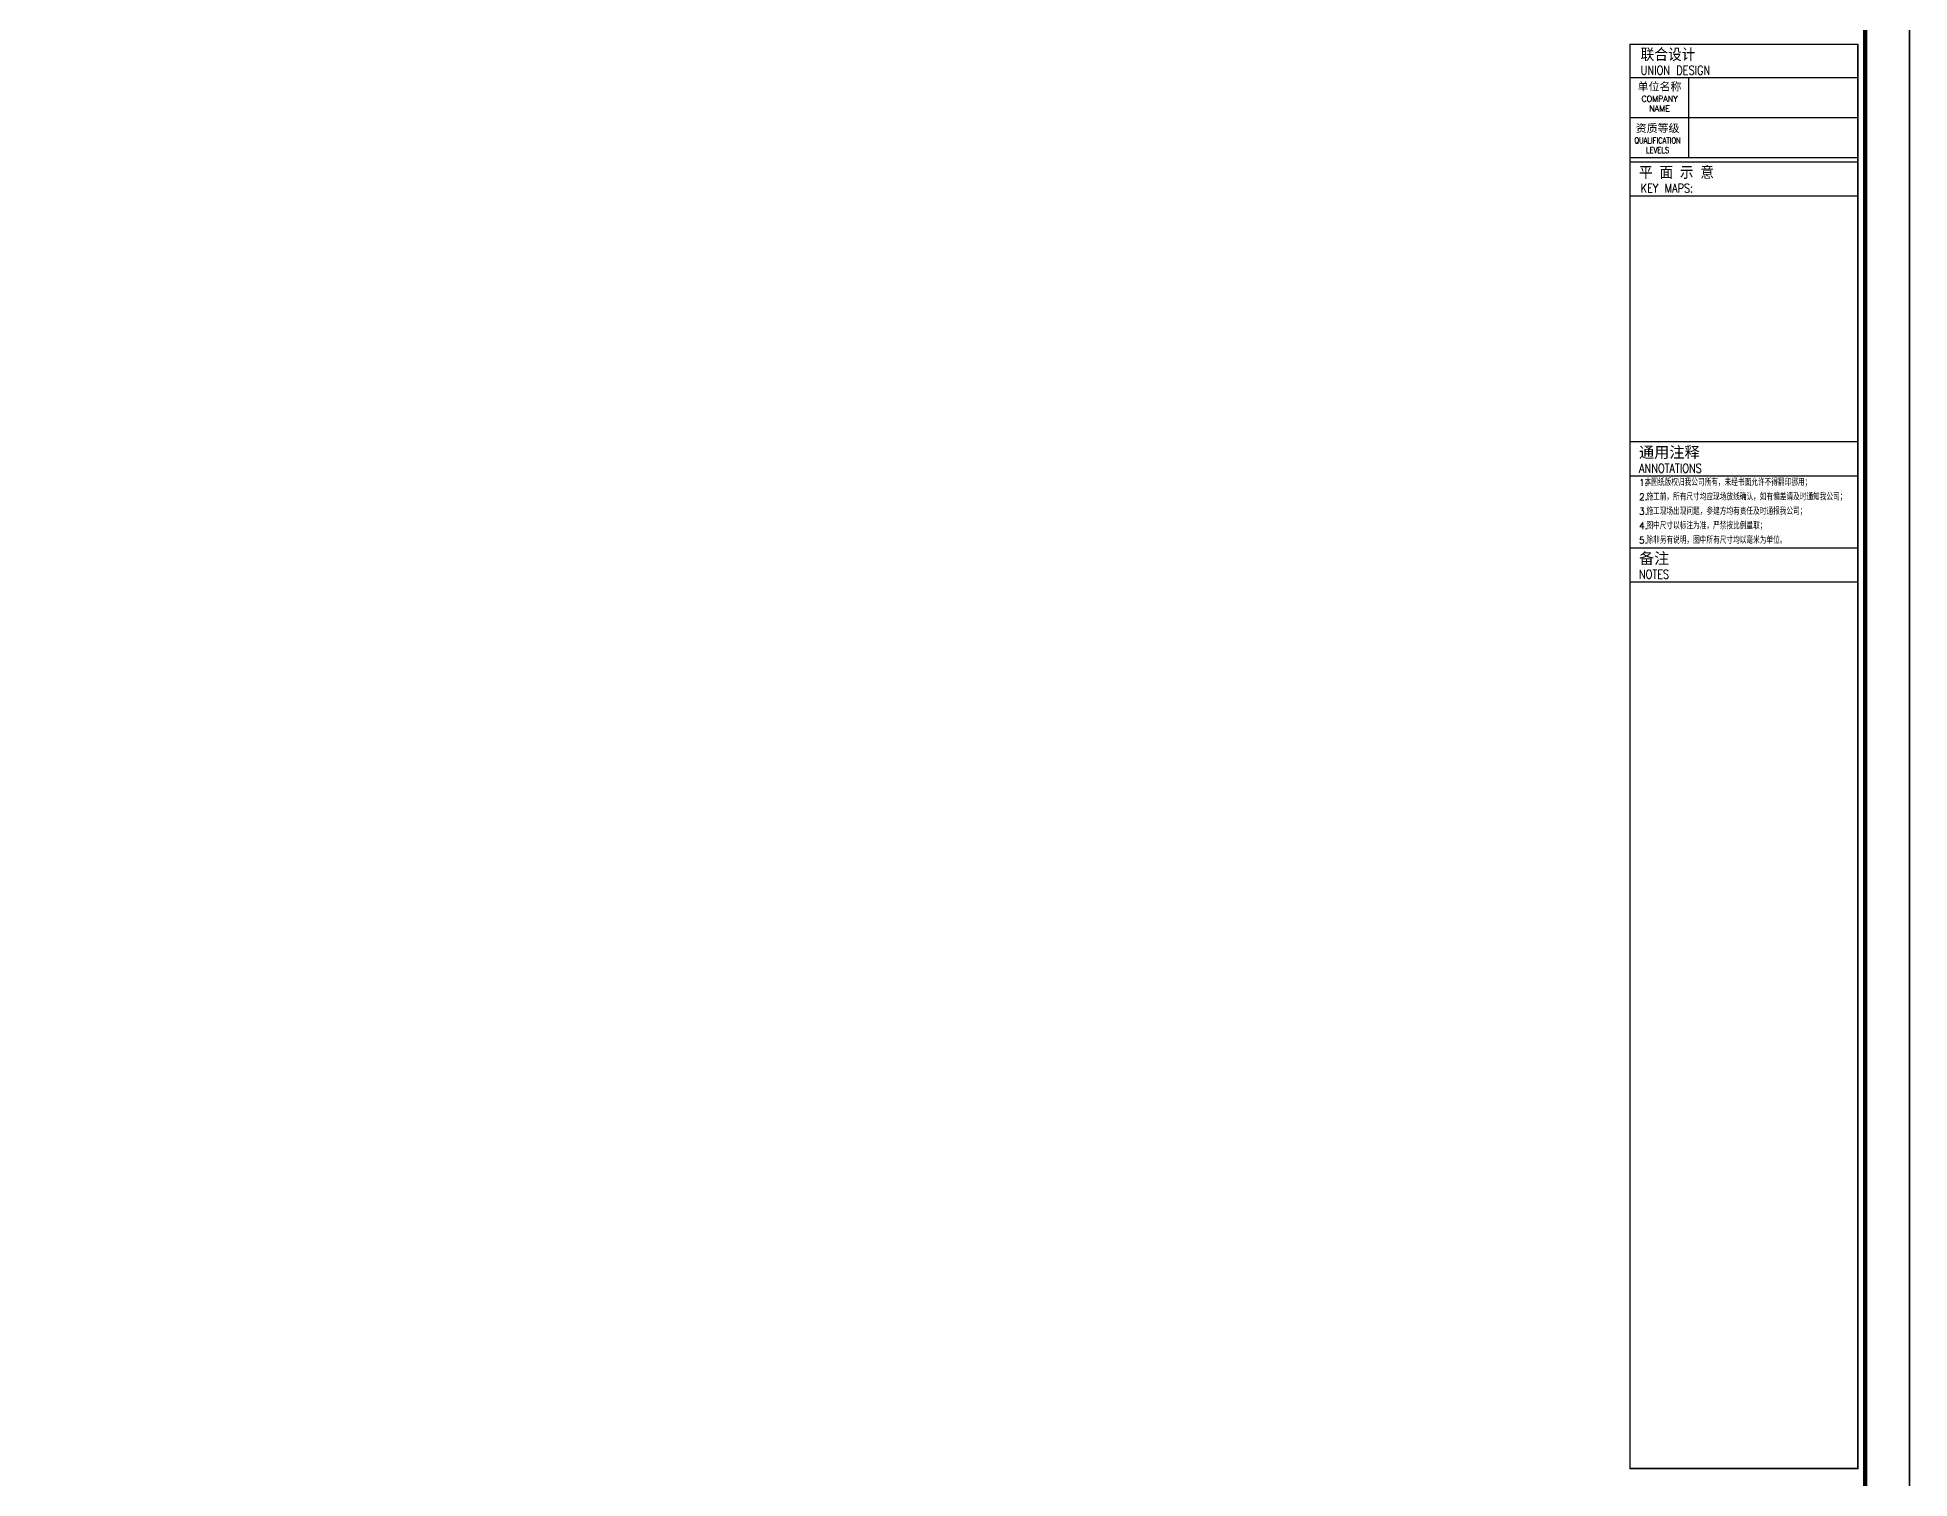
# Model space of a CAD drawing. Extents: x 815029915 to 815825525, y 579155098 to 579748855.
# Drawn here: x 815087603 to 815129719, y 579682673 to 579715090 of the extents above; entities that cross this region are included whole.
import ezdxf

# ---------------------------------------------------------------- set-up
doc = ezdxf.new("R2010")
doc.units = 0
doc.header["$LTSCALE"] = 100
doc.header["$MEASUREMENT"] = 0
doc.layers.add('PUB_TITLE', color=4, linetype='Continuous')
doc.layers.add('TK', color=7, linetype='Continuous')
doc.layers.add('yichutu', color=7, linetype='Continuous', true_color=0xffffff, plot=False)
doc.styles.add('CCIAD-图框(标题项)', font='')
doc.styles.add('CCIAD-图框(版权说明)', font='txt.shx', dxfattribs={"width": 0.7, "bigfont": 'gbcbig.shx'})
doc.styles.add('基本字体', font='simplex.shx', dxfattribs={"height": 180, "bigfont": 'hztxt.shx'})
doc.styles.get('CCIAD-图框(标题项)').set_extended_font_data('SimHei')

msp = doc.modelspace()

# ---------------------------------------------------------------- linework, layer by layer
at = {"layer": 'PUB_TITLE'}
msp.add_lwpolyline([(815045618.8, 579663951.6), (815129718.8, 579663951.6), (815129718.8, 579723351.6), (815045618.8, 579723351.6)], close=True, dxfattribs=at)
at = {"layer": 'PUB_TITLE', "const_width": 100}
msp.add_lwpolyline([(815048118.8, 579664951.6), (815128718.8, 579664951.6), (815128718.8, 579722351.6), (815048118.8, 579722351.6)], close=True, dxfattribs=at)
at = {"layer": 'TK'}
for p, q in [((815128557.5, 579714184.6), (815123430.5, 579714184.6)), ((815124748, 579714184.6), (815124748, 579712384.6)), ((815128557.5, 579713284.6), (815123430.5, 579713284.6)), ((815128557.5, 579712384.6), (815123430.5, 579712384.6)), ((815128557.5, 579705996.6), (815123430.5, 579705996.6))]:
    msp.add_line(p, q, dxfattribs=at)
for points in [[(815123247.3, 579664951.6), (815128718.8, 579664951.6), (815128718.8, 579722351.6)], [(815123430.5, 579714935.4), (815128557.5, 579714935.4)], [(815123430.5, 579712292), (815128557.5, 579712292)], [(815123430.5, 579711527.7), (815128557.5, 579711527.7)], [(815123430.5, 579705232.3), (815128557.5, 579705232.3)], [(815123430.5, 579703611), (815128557.5, 579703611)], [(815123430.5, 579702846.8), (815128557.5, 579702846.8)]]:
    msp.add_lwpolyline(points, dxfattribs=at)
at = {"layer": 'TK', "const_width": 34.7}
msp.add_lwpolyline([(815123430.5, 579714935.4), (815128557.5, 579714935.4), (815128557.5, 579682899.8), (815123430.5, 579682899.8)], close=True, dxfattribs=at)
at = {"layer": 'yichutu', "color": 7, "true_color": 0xffffff}
msp.add_lwpolyline([(815045618.8, 579663951.6), (815045618.8, 579723351.6), (815129718.8, 579723351.6), (815129718.8, 579663951.6)], close=True, dxfattribs=at)

# ---------------------------------------------------------------- texts
at = {"layer": 'TK'}
for s, height, style, width, p in [('联合设计', 250, 'CCIAD-图框(标题项)', 0.9, (815123672.2, 579714586.2)), ('UNION DESIGN', 200, 'CCIAD-图框(版权说明)', 0.8, (815123672.2, 579714251.7)), ('平 面 示 意', 250, 'CCIAD-图框(标题项)', 0.9, (815123632.2, 579711934.2)), ('KEY MAPS:', 200, 'CCIAD-图框(版权说明)', 0.8, (815123670.8, 579711599.9)), ('ANNOTATIONS', 200, 'CCIAD-图框(版权说明)', 0.8, (815123632.2, 579705299.4)), ('NOTES', 200, 'CCIAD-图框(版权说明)', 0.8, (815123632.2, 579702913.9))]:
    msp.add_text(s, height=height, dxfattribs=dict(at, style=style, width=width)).set_placement(p)
for s, height, style, p in [('通用注释', 250, 'CCIAD-图框(标题项)', (815123632.2, 579705633.9)), ('1.', 149.99, 'CCIAD-图框(版权说明)', (815123632.2, 579705005.4)), ('本图纸版权归我公司所有，未经书面允许不得翻印挪用；', 150, 'CCIAD-图框(版权说明)', (815123757.9, 579705005.4)), ('2.', 149.99, 'CCIAD-图框(版权说明)', (815123632.2, 579704680.4)), ('施工前，所有尺寸均应现场放线确认，如有偏差请及时通知我公司；', 150, 'CCIAD-图框(版权说明)', (815123799, 579704680.4)), ('3.', 149.99, 'CCIAD-图框(版权说明)', (815123632.2, 579704355.4)), ('4.', 149.99, 'CCIAD-图框(版权说明)', (815123632.2, 579704030.4)), ('施工现场出现问题，参建方均有责任及时通报我公司；', 150, 'CCIAD-图框(版权说明)', (815123799, 579704355.4)), ('图中尺寸以标注为准，严禁按比例量取；', 150, 'CCIAD-图框(版权说明)', (815123799, 579704030.4)), ('5.', 149.99, 'CCIAD-图框(版权说明)', (815123632.2, 579703705.4)), ('除非另有说明，图中所有尺寸均以毫米为单位。', 150, 'CCIAD-图框(版权说明)', (815123799, 579703705.4)), ('备注', 250, 'CCIAD-图框(标题项)', (815123632.2, 579703248.4))]:
    msp.add_text(s, height=height, dxfattribs=dict(at, style=style)).set_placement(p)
at = {"layer": 'TK', "char_height": 180, "width": 1160, "attachment_point": 5, "style": '基本字体'}
for s, insert in [('{\\fSimHei|b0|i0|c134|p2;单位名称\\Fsimplex,hztxt|c134;\\H0.72222x;COMPANY NAME}', (815124094.6, 579713750.9)), ('{\\fSimHei|b0|i0|c134|p49;资质等级\\P\\Fsimplex,hztxt|c134;\\H0.7222x;\\W0.85;QUALIFICATION \\PLEVELS}', (815124050.5, 579712814.2))]:
    msp.add_mtext(s, dxfattribs=dict(at, insert=insert))

doc.saveas('drawing.dxf')
